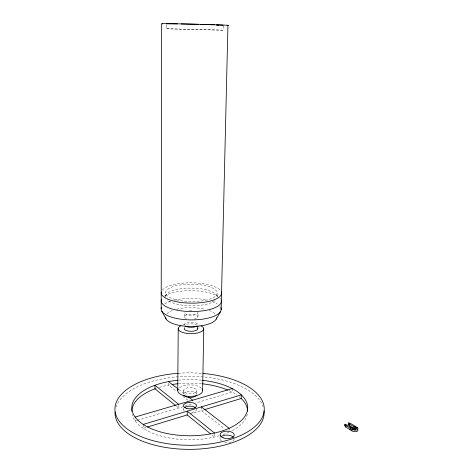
<?xml version="1.0" encoding="UTF-8"?>
<svg xmlns="http://www.w3.org/2000/svg" width="473" height="473" viewBox="0 0 473 473"><rect width="100%" height="100%" fill="white"/><g stroke="black" fill="none" stroke-linecap="round" stroke-linejoin="round"><path stroke-width="0.35" stroke-dasharray="2.37 1.77" d="M165.55 297.115L165.538 292.598M223.197 25.962L223.102 30.16L192.612 29.521L166.443 28.764L166.431 24.537M168.524 383.006L168.512 385.117L176.547 391.372M178.67 404.291L178.64 408.016L176.382 406.189M183.353 409.24L183.37 407.992M183.548 390.479L183.506 394.251A6.634 3.104 0 0 1 190.323 391.266A6.634 3.104 0 0 1 196.768 394.435L196.827 390.663A6.646 3.08 0.1 0 0 186.977 387.895A6.646 3.08 0.1 0 0 186.752 393.229A6.646 3.08 0.1 0 0 196.827 390.663M184.304 316.656L184.34 312.653M197.956 316.869L198.016 312.872M201.386 406.904L201.321 410.641L224.403 428.603M217.16 297.068L217.255 293.012M214.541 433.711L214.464 437.011L211.626 434.711M220.004 438.702L220.034 437.383M229.074 430.235L229.109 428.934M232.267 388.587L232.166 392.164L196.153 402.825M146.015 427.474L143.218 428.325L143.201 424.423M190.022 414.082L203.425 410.002M136.549 420.479L135.148 420.893L135.118 417.694M137.247 420.272L184.234 406.36M184.931 406.153L192.617 403.871M166.419 28.752L223.102 30.16M178.877 389.563L185.771 394.878M182.862 396.279L188.029 400.3M215.044 300.621A25.82 8.833 0.5 0 1 190.453 305.759A25.82 8.833 0.5 0 1 166.993 299.693M165.574 296.216A25.82 8.833 0.5 0 1 190.714 288.104A25.82 8.833 0.5 0 1 217.012 296.175M162.31 290.032A30.171 10.164 0.5 0 1 190.779 282.813A30.171 10.164 0.5 0 1 220.111 290.097M193.611 24.868A33.157 0.349 1.4 0 1 192.322 24.833M184.31 325.14A6.811 2.578 0.4 0 1 190.873 322.172A6.811 2.578 0.4 0 1 197.785 325.099M179.604 387.606A12.458 5.777 0.1 0 1 191.258 384.91A12.458 5.777 0.1 0 1 201.735 388.516M182.525 325.063A12.753 4.89 0.4 0 1 199.464 325.17M164.527 296.128A30.083 10.447 0.5 0 1 190.956 290.647A30.083 10.447 0.5 0 1 217.734 296.311M219.921 298.108A30.083 10.447 0.5 0 1 220.678 299.096M166.898 313.812A25.631 9.43 0.4 0 1 172.485 310.471M176.547 309.218A25.631 9.43 0.4 0 1 204.986 309.236M209.143 310.489A25.631 9.43 0.4 0 1 215.587 314.45M164.61 304.009A29.994 10.731 0.4 0 1 170.469 301.266M174.241 300.195A29.994 10.731 0.4 0 1 207.369 300.243M212.223 301.662A29.994 10.731 0.4 0 1 217.29 304.062M219.797 306.149A29.994 10.731 0.4 0 1 220.359 306.882M186.498 318.601A6.829 2.513 0.4 0 1 187.219 314.699A6.829 2.513 0.4 0 1 197.436 315.858A6.829 2.513 0.4 0 1 192.334 319.263M197.749 312.139A6.841 2.483 0.4 0 1 191.317 315.266A6.841 2.483 0.4 0 1 184.535 312.15M189.348 310.383A6.841 2.483 0.4 0 1 192.748 310.377M115.968 407.111A74.551 36.527 -0.1 0 1 189.23 376.307A74.551 36.527 -0.1 0 1 263.077 406.65M178.238 373.292A74.657 36.22 0 0 1 202.326 373.38M247.326 414.159A57.877 28.303 -0.1 0 1 232.284 430.596M229.021 432.192A57.877 28.303 -0.1 0 1 223.025 434.569M219.395 435.722A57.877 28.303 -0.1 0 1 132.15 414.354M156.161 388.404A57.877 28.303 -0.1 0 1 156.569 388.262M159.431 387.346A57.877 28.303 -0.1 0 1 172.373 384.448M178.481 383.68A57.877 28.303 -0.1 0 1 201.717 383.739M229.234 390.728A57.877 28.303 -0.1 0 1 236.849 394.973M239.267 396.77A57.877 28.303 -0.1 0 1 240.03 397.403M178.504 380.168A57.96 28.067 0 0 1 202.503 380.31M196.52 409.086A6.598 3.216 0 0 1 191.098 412.521M184.304 411.019A6.598 3.216 0 0 1 184.003 407.963M234.159 439.263A7.089 3.725 1.8 0 1 224.356 442.202M221.589 441.049A7.089 3.725 1.8 0 1 220.317 437.572M176.388 299.847A25.855 8.709 0.5 0 0 217.137 293.904A25.855 8.709 0.5 0 0 180.668 284.87A25.855 8.709 0.5 0 0 176.388 299.847"/><path stroke-width="0.71" d="M161.192 308.721L161.671 23.709M177.736 390.396L178.226 328.493M210.491 433.794L187.202 414.939L187.243 411.161L214.553 433.055M197.773 328.8L197.815 326.157M202.633 390.739L203.721 328.889M221.163 309.596L227.933 25.376M357.629 429.602A3.506 1.721 7.9 0 1 356.305 431.577A3.506 1.721 7.9 0 1 351.882 430.85L345.781 427.013L344.793 425.765L344.906 424.234L347.152 425.02L353.266 428.84A1.756 0.857 7.9 0 0 355.731 429.123A1.756 0.857 7.9 0 0 355.785 427.911L349.659 424.11L348.666 422.874L348.554 424.399L349.547 425.641L355.666 429.454M345.781 427.013L345.893 425.475L344.906 424.234M349.547 425.641L349.659 424.11M350.085 429.721L350.197 428.177L351.463 427.716M351.882 430.85L352.001 429.307L345.893 425.475M353.863 428.331L353.981 426.788L355.235 426.333M355.678 429.259L355.785 427.911L357.038 427.444A3.512 1.715 7.9 0 1 356.938 429.88A3.512 1.715 7.9 0 1 352.001 429.307L353.266 428.84M356.973 428.313L357.038 427.444L350.913 423.654L348.666 422.874M216.202 319.104L220.708 311.234M147.41 427.048L187.202 414.939M204.821 409.577L241.242 398.497L241.354 394.872L143.201 424.423M135.112 417.056L232.267 388.587M348.554 424.399L349.677 424.789M344.793 425.765L345.917 426.161M168.53 381.593L178.303 389.119M188.65 397.089L192.671 400.193M201.386 406.904L229.133 428.284M178.67 404.291L154.949 385.276L154.949 388.841L175.82 405.733M161.831 311.193L166.112 319.039M221.358 292.054A30.171 10.164 0.5 0 1 192.115 303.146A30.171 10.164 0.5 0 1 161.275 292.083M162.854 23.845A33.157 0.349 1.4 0 1 193.989 24.176A33.157 0.349 1.4 0 1 227.129 25.43M216.421 24.898A28.415 0.302 1.4 0 1 222.558 25.306M218.461 25.306A28.415 0.302 1.4 0 1 216.983 25.288M166.78 23.898A28.415 0.302 1.4 0 1 177.452 23.881M181.159 23.946A28.415 0.302 1.4 0 1 198.678 24.348M200.842 24.407A28.415 0.302 1.4 0 1 214.511 24.827M197.507 328.026A6.799 2.607 0.4 0 1 190.761 331.319A6.799 2.607 0.4 0 1 184.576 327.801M196.892 326.092A6.811 2.578 0.4 0 1 185.203 326.051M196.602 395.067A6.634 3.104 0 0 1 190.264 397.474A6.634 3.104 0 0 1 183.737 395.174M202.125 389.031A12.458 5.777 0.1 0 1 190.412 396.433A12.458 5.777 0.1 0 1 178.108 389.226M201.084 325.85A12.753 4.89 0.4 0 1 199.582 332.424A12.753 4.89 0.4 0 1 182.347 332.33A12.753 4.89 0.4 0 1 180.857 325.737M221.163 300.124A30.083 10.447 0.5 0 1 190.465 311.536A30.083 10.447 0.5 0 1 161.618 299.137M216.675 317.767A25.631 9.43 0.4 0 1 190.607 326.506A25.631 9.43 0.4 0 1 165.467 317.105M220.773 307.633A29.994 10.731 0.4 0 1 191.671 319.902A29.994 10.731 0.4 0 1 161.429 307.592M264.035 410.919A74.551 36.527 -0.1 0 1 190.625 449.356A74.551 36.527 -0.1 0 1 115.051 412.066M203.018 373.439A74.657 36.22 0 0 1 251.547 429.277A74.657 36.22 0 0 1 126.593 428.526A74.657 36.22 0 0 1 178.238 373.292M202.503 380.31A57.96 28.067 0 0 1 237.547 423.566A57.96 28.067 0 0 1 141.563 423.294A57.96 28.067 0 0 1 177.813 380.239M220.79 435.302A57.877 28.303 -0.1 0 1 220.329 435.444M131.849 411.48A57.877 28.303 -0.1 0 1 155.351 388.694M172.373 384.448A57.877 28.303 -0.1 0 1 177.783 383.751M202.444 383.816A57.877 28.303 -0.1 0 1 227.98 390.172M241.005 398.272A57.877 28.303 -0.1 0 1 247.604 411.226M184.322 407.673A6.598 3.216 0 0 1 195.544 407.643M220.879 436.886A7.089 3.725 1.8 0 1 227.365 435.107A7.089 3.725 1.8 0 1 233.55 437.436M186.581 408.353A6.604 3.193 0 0 0 196.597 405.68A6.604 3.193 0 0 0 186.805 402.83A6.604 3.193 0 0 0 186.581 408.353M223.209 437.821A7.101 3.695 1.8 0 0 234.277 435.29A7.101 3.695 1.8 0 0 224.113 431.459A7.101 3.695 1.8 0 0 223.209 437.821"/></g></svg>
